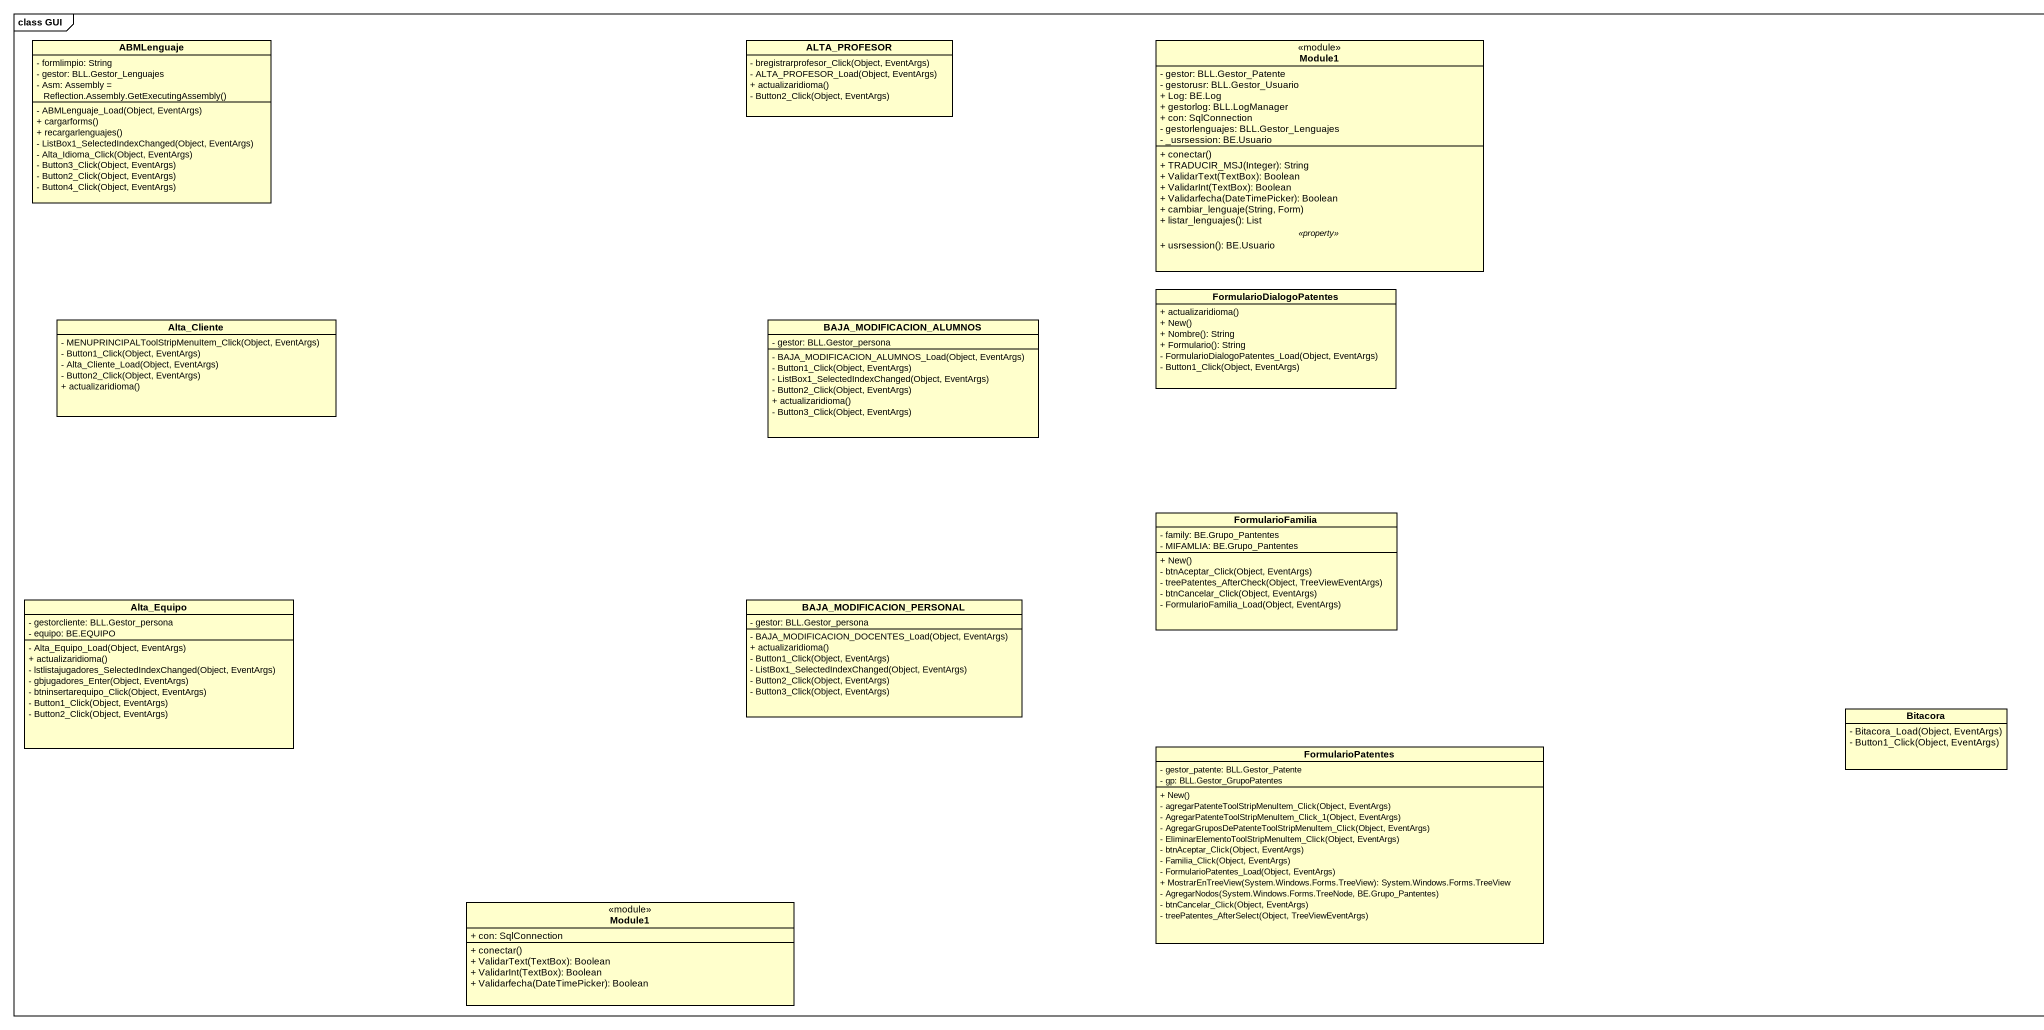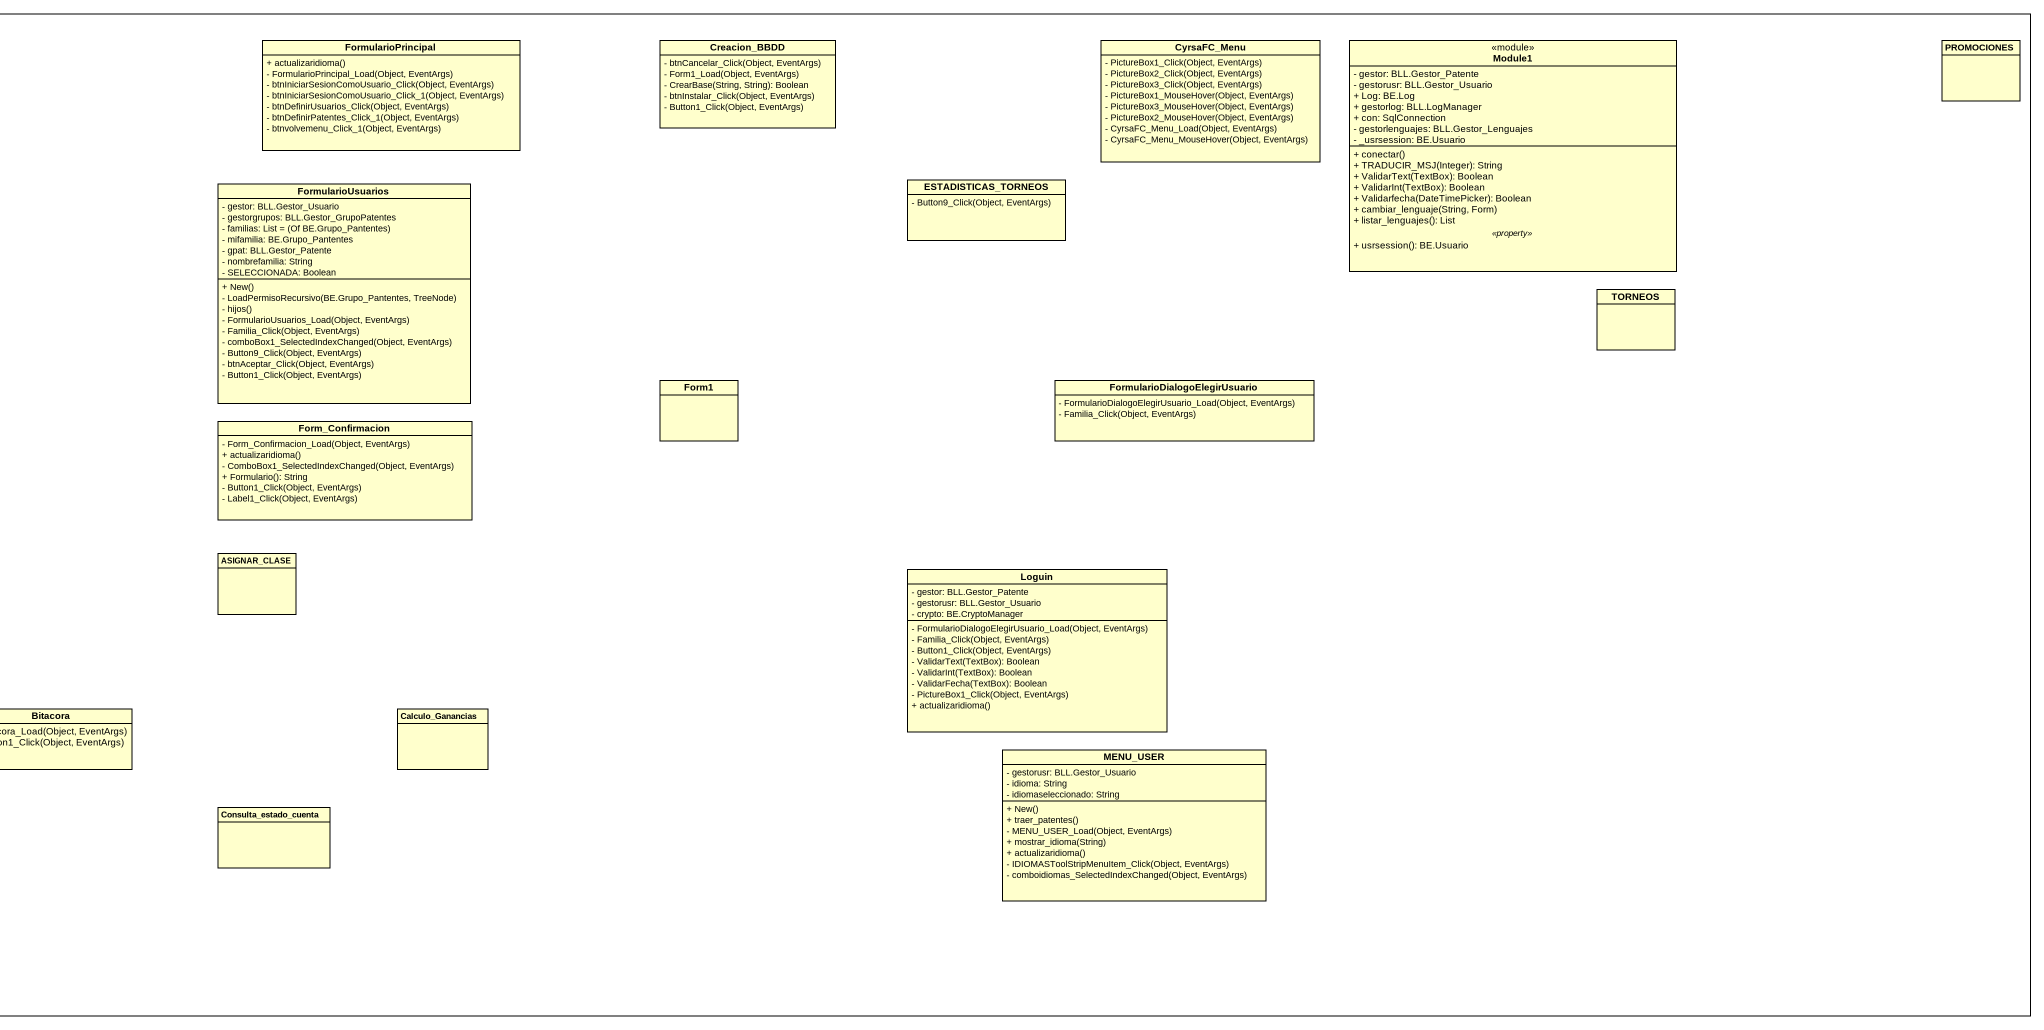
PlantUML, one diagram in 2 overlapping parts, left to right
@startuml
mainframe class GUI
hide circle
hide empty members
skinparam classAttributeIconSize 0
class ABMLenguaje {
  - formlimpio: String
  - gestor: BLL.Gestor_Lenguajes
  {field} - Asm: Assembly = Reflection.Assembly.GetExecutingAssembly()
  - ABMLenguaje_Load(Object, EventArgs)
  + cargarforms()
  + recargarlenguajes()
  - ListBox1_SelectedIndexChanged(Object, EventArgs)
  - Alta_Idioma_Click(Object, EventArgs)
  - Button3_Click(Object, EventArgs)
  - Button2_Click(Object, EventArgs)
  - Button4_Click(Object, EventArgs)
}
class ALTA_PROFESOR {
  - bregistrarprofesor_Click(Object, EventArgs)
  - ALTA_PROFESOR_Load(Object, EventArgs)
  + actualizaridioma()
  - Button2_Click(Object, EventArgs)
}
class Module1 <<module>> {
  - gestor: BLL.Gestor_Patente
  - gestorusr: BLL.Gestor_Usuario
  + Log: BE.Log
  + gestorlog: BLL.LogManager
  + con: SqlConnection
  - gestorlenguajes: BLL.Gestor_Lenguajes
  - _usrsession: BE.Usuario
  --
  + conectar()
  + TRADUCIR_MSJ(Integer): String
  + ValidarText(TextBox): Boolean
  + ValidarInt(TextBox): Boolean
  + Validarfecha(DateTimePicker): Boolean
  + cambiar_lenguaje(String, Form)
  + listar_lenguajes(): List
  .. <<property>> ..
  + usrsession(): BE.Usuario
}
class FormularioPrincipal {
  + actualizaridioma()
  - FormularioPrincipal_Load(Object, EventArgs)
  - btnIniciarSesionComoUsuario_Click(Object, EventArgs)
  - btnIniciarSesionComoUsuario_Click_1(Object, EventArgs)
  - btnDefinirUsuarios_Click(Object, EventArgs)
  - btnDefinirPatentes_Click_1(Object, EventArgs)
  - btnvolvemenu_Click_1(Object, EventArgs)
}
class Creacion_BBDD {
  - btnCancelar_Click(Object, EventArgs)
  - Form1_Load(Object, EventArgs)
  - CrearBase(String, String): Boolean
  - btnInstalar_Click(Object, EventArgs)
  - Button1_Click(Object, EventArgs)
}
class CyrsaFC_Menu {
  - PictureBox1_Click(Object, EventArgs)
  - PictureBox2_Click(Object, EventArgs)
  - PictureBox3_Click(Object, EventArgs)
  - PictureBox1_MouseHover(Object, EventArgs)
  - PictureBox3_MouseHover(Object, EventArgs)
  - PictureBox2_MouseHover(Object, EventArgs)
  - CyrsaFC_Menu_Load(Object, EventArgs)
  - CyrsaFC_Menu_MouseHover(Object, EventArgs)
}
class "Module1" as Module1_2 <<module>> {
  - gestor: BLL.Gestor_Patente
  - gestorusr: BLL.Gestor_Usuario
  + Log: BE.Log
  + gestorlog: BLL.LogManager
  + con: SqlConnection
  - gestorlenguajes: BLL.Gestor_Lenguajes
  - _usrsession: BE.Usuario
  --
  + conectar()
  + TRADUCIR_MSJ(Integer): String
  + ValidarText(TextBox): Boolean
  + ValidarInt(TextBox): Boolean
  + Validarfecha(DateTimePicker): Boolean
  + cambiar_lenguaje(String, Form)
  + listar_lenguajes(): List
  .. <<property>> ..
  + usrsession(): BE.Usuario
}
class PROMOCIONES
class FormularioUsuarios {
  - gestor: BLL.Gestor_Usuario
  - gestorgrupos: BLL.Gestor_GrupoPatentes
  {field} - familias: List = (Of BE.Grupo_Pantentes)
  - mifamilia: BE.Grupo_Pantentes
  - gpat: BLL.Gestor_Patente
  - nombrefamilia: String
  - SELECCIONADA: Boolean
  + New()
  - LoadPermisoRecursivo(BE.Grupo_Pantentes, TreeNode)
  - hijos()
  - FormularioUsuarios_Load(Object, EventArgs)
  - Familia_Click(Object, EventArgs)
  - comboBox1_SelectedIndexChanged(Object, EventArgs)
  - Button9_Click(Object, EventArgs)
  - btnAceptar_Click(Object, EventArgs)
  - Button1_Click(Object, EventArgs)
}
class ESTADISTICAS_TORNEOS {
  - Button9_Click(Object, EventArgs)
}
class FormularioDialogoPatentes {
  + actualizaridioma()
  + New()
  + Nombre(): String
  + Formulario(): String
  - FormularioDialogoPatentes_Load(Object, EventArgs)
  - Button1_Click(Object, EventArgs)
}
class TORNEOS
class Alta_Cliente {
  - MENUPRINCIPALToolStripMenuItem_Click(Object, EventArgs)
  - Button1_Click(Object, EventArgs)
  - Alta_Cliente_Load(Object, EventArgs)
  - Button2_Click(Object, EventArgs)
  + actualizaridioma()
}
class BAJA_MODIFICACION_ALUMNOS {
  - gestor: BLL.Gestor_persona
  - BAJA_MODIFICACION_ALUMNOS_Load(Object, EventArgs)
  - Button1_Click(Object, EventArgs)
  - ListBox1_SelectedIndexChanged(Object, EventArgs)
  - Button2_Click(Object, EventArgs)
  + actualizaridioma()
  - Button3_Click(Object, EventArgs)
}
class Form1
class "FormularioDialogoElegirUsuario" as FormularioDialogoElegirUsuar {
  - FormularioDialogoElegirUsuario_Load(Object, EventArgs)
  - Familia_Click(Object, EventArgs)
}
class Form_Confirmacion {
  - Form_Confirmacion_Load(Object, EventArgs)
  + actualizaridioma()
  - ComboBox1_SelectedIndexChanged(Object, EventArgs)
  + Formulario(): String
  - Button1_Click(Object, EventArgs)
  - Label1_Click(Object, EventArgs)
}
class FormularioFamilia {
  - family: BE.Grupo_Pantentes
  - MIFAMLIA: BE.Grupo_Pantentes
  + New()
  - btnAceptar_Click(Object, EventArgs)
  - treePatentes_AfterCheck(Object, TreeViewEventArgs)
  - btnCancelar_Click(Object, EventArgs)
  - FormularioFamilia_Load(Object, EventArgs)
}
class ASIGNAR_CLASE
class Loguin {
  - gestor: BLL.Gestor_Patente
  - gestorusr: BLL.Gestor_Usuario
  - crypto: BE.CryptoManager
  - FormularioDialogoElegirUsuario_Load(Object, EventArgs)
  - Familia_Click(Object, EventArgs)
  - Button1_Click(Object, EventArgs)
  - ValidarText(TextBox): Boolean
  - ValidarInt(TextBox): Boolean
  - ValidarFecha(TextBox): Boolean
  - PictureBox1_Click(Object, EventArgs)
  + actualizaridioma()
}
class Alta_Equipo {
  - gestorcliente: BLL.Gestor_persona
  - equipo: BE.EQUIPO
  - Alta_Equipo_Load(Object, EventArgs)
  + actualizaridioma()
  - lstlistajugadores_SelectedIndexChanged(Object, EventArgs)
  - gbjugadores_Enter(Object, EventArgs)
  - btninsertarequipo_Click(Object, EventArgs)
  - Button1_Click(Object, EventArgs)
  - Button2_Click(Object, EventArgs)
}
class BAJA_MODIFICACION_PERSONAL {
  - gestor: BLL.Gestor_persona
  - BAJA_MODIFICACION_DOCENTES_Load(Object, EventArgs)
  + actualizaridioma()
  - Button1_Click(Object, EventArgs)
  - ListBox1_SelectedIndexChanged(Object, EventArgs)
  - Button2_Click(Object, EventArgs)
  - Button3_Click(Object, EventArgs)
}
class Bitacora {
  - Bitacora_Load(Object, EventArgs)
  - Button1_Click(Object, EventArgs)
}
class Calculo_Ganancias
class FormularioPatentes {
  - gestor_patente: BLL.Gestor_Patente
  - gp: BLL.Gestor_GrupoPatentes
  + New()
  - agregarPatenteToolStripMenuItem_Click(Object, EventArgs)
  - AgregarPatenteToolStripMenuItem_Click_1(Object, EventArgs)
  - AgregarGruposDePatenteToolStripMenuItem_Click(Object, EventArgs)
  - EliminarElementoToolStripMenuItem_Click(Object, EventArgs)
  - btnAceptar_Click(Object, EventArgs)
  - Familia_Click(Object, EventArgs)
  - FormularioPatentes_Load(Object, EventArgs)
  + MostrarEnTreeView(System.Windows.Forms.TreeView): System.Windows.Forms.TreeView
  - AgregarNodos(System.Windows.Forms.TreeNode, BE.Grupo_Pantentes)
  - btnCancelar_Click(Object, EventArgs)
  - treePatentes_AfterSelect(Object, TreeViewEventArgs)
}
class MENU_USER {
  - gestorusr: BLL.Gestor_Usuario
  - idioma: String
  - idiomaseleccionado: String
  + New()
  + traer_patentes()
  - MENU_USER_Load(Object, EventArgs)
  + mostrar_idioma(String)
  + actualizaridioma()
  - IDIOMASToolStripMenuItem_Click(Object, EventArgs)
  - comboidiomas_SelectedIndexChanged(Object, EventArgs)
}
class Consulta_estado_cuenta
class "Module1" as Module1_3 <<module>> {
  + con: SqlConnection
  + conectar()
  + ValidarText(TextBox): Boolean
  + ValidarInt(TextBox): Boolean
  + Validarfecha(DateTimePicker): Boolean
}
@enduml
